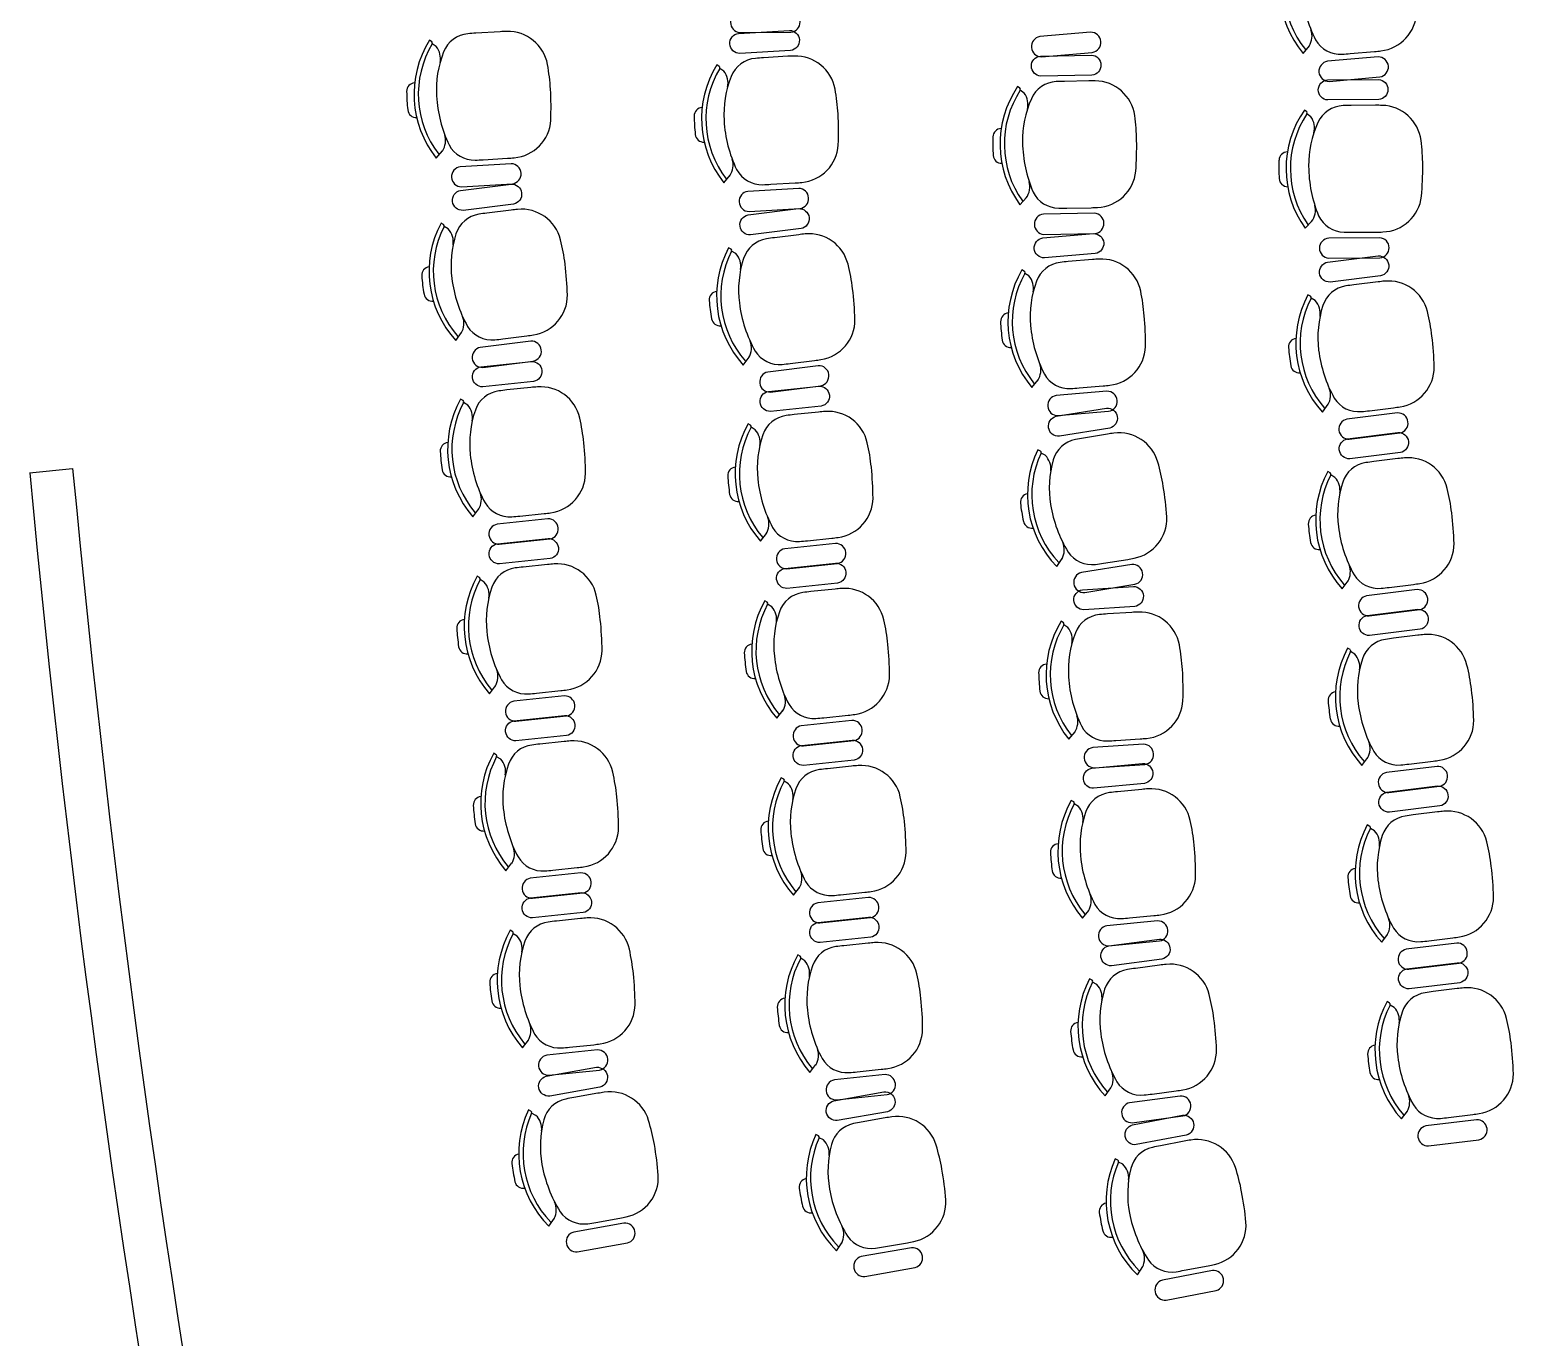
# Model space of a CAD drawing. Header units: inches. Extents: x -18604 to 2753, y -9056 to 3482.
# Drawn here: x -10175 to -9660, y -464 to -10 of the extents above; entities that cross this region are included whole.
import ezdxf

# ---------------------------------------------------------------- set-up
doc = ezdxf.new("R2010")
doc.units = ezdxf.units.IN
doc.layers.add('MOVEIS', color=2, linetype='Continuous')
doc.layers.add('Parede', color=6, linetype='Continuous')

msp = doc.modelspace()

# ---------------------------------------------------------------- linework, layer by layer
at = {"layer": 'MOVEIS'}
for p, q in [((-10035.44, -13.9, 63.44), (-10036.28, -13.35, 63.44)), ((-10033.9, -15.52, 63.44), (-10035.3, -14.6, 63.44)), ((-9732.68, -17.93, 63.44), (-9730.54, -15.27, 63.44)), ((-9935.54, -22.46, 63.44), (-9936.38, -21.9, 63.44)), ((-9934, -24.08, 63.44), (-9935.4, -23.15, 63.44)), ((-9831.08, -30.05, 63.44), (-9831.9, -29.46, 63.44)), ((-9829.61, -31.73, 63.44), (-9830.97, -30.75, 63.44)), ((-9731.47, -38.25, 63.44), (-9732.28, -37.65, 63.44)), ((-9730.01, -39.95, 63.44), (-9731.36, -38.95, 63.44)), ((-10033.87, -54.35, 63.44), (-10031.66, -51.75, 63.44)), ((-9933.97, -62.9, 63.44), (-9931.76, -60.3, 63.44)), ((-9831.13, -70.52, 63.44), (-9828.82, -68.02, 63.44)), ((-10031.36, -77.45, 63.44), (-10032.23, -76.95, 63.44)), ((-9731.99, -78.72, 63.44), (-9729.65, -76.24, 63.44)), ((-10029.72, -78.96, 63.44), (-10031.17, -78.13, 63.44)), ((-9931.46, -86, 63.44), (-9932.33, -85.5, 63.44)), ((-9929.82, -87.51, 63.44), (-9931.28, -86.68, 63.44)), ((-9829.54, -93.71, 63.44), (-9830.4, -93.17, 63.44)), ((-9827.96, -95.28, 63.44), (-9829.39, -94.39, 63.44)), ((-9730.15, -102.35, 63.44), (-9731.02, -101.85, 63.44)), ((-9728.51, -103.87, 63.44), (-9729.96, -103.03, 63.44)), ((-10027.12, -117.7, 63.44), (-10025.09, -114.96, 63.44)), ((-9927.22, -126.25, 63.44), (-9925.19, -123.52, 63.44)), ((-9826.91, -134.09, 63.44), (-9824.77, -131.44, 63.44)), ((-10024.56, -138.61, 63.44), (-10025.42, -138.1, 63.44)), ((-10022.95, -140.16, 63.44), (-10024.39, -139.3, 63.44)), ((-9726.01, -142.61, 63.44), (-9723.97, -139.88, 63.44)), ((-9924.66, -147.17, 63.44), (-9925.52, -146.65, 63.44)), ((-9923.05, -148.71, 63.44), (-9924.49, -147.85, 63.44)), ((-9823.98, -156.17, 63.44), (-9824.87, -155.7, 63.44)), ((-9822.29, -157.62, 63.44), (-9823.77, -156.84, 63.44)), ((-9723.28, -163.76, 63.44), (-9724.15, -163.26, 63.44)), ((-9721.64, -165.28, 63.44), (-9723.09, -164.44, 63.44)), ((-10021.16, -178.95, 63.44), (-10019.07, -176.25, 63.44)), ((-9921.27, -187.5, 63.44), (-9919.18, -184.8, 63.44)), ((-9818.32, -196.24, 63.44), (-9816.38, -193.44, 63.44)), ((-10018.82, -200.14, 63.44), (-10019.68, -199.63, 63.44)), ((-10017.21, -201.69, 63.44), (-10018.65, -200.83, 63.44)), ((-9719.14, -204.02, 63.44), (-9717.1, -201.29, 63.44)), ((-9918.92, -208.69, 63.44), (-9919.78, -208.18, 63.44)), ((-9917.31, -210.24, 63.44), (-9918.75, -209.38, 63.44)), ((-9815.96, -215.86, 63.44), (-9816.8, -215.31, 63.44)), ((-9814.41, -217.47, 63.44), (-9815.82, -216.55, 63.44)), ((-9716.41, -225.17, 63.44), (-9717.28, -224.67, 63.44)), ((-9714.77, -226.69, 63.44), (-9716.22, -225.86, 63.44)), ((-10015.42, -240.47, 63.44), (-10013.33, -237.78, 63.44)), ((-9915.52, -249.03, 63.44), (-9913.43, -246.33, 63.44)), ((-9814.14, -256.29, 63.44), (-9811.95, -253.68, 63.44)), ((-10013.08, -261.67, 63.44), (-10013.94, -261.15, 63.44)), ((-10011.46, -263.22, 63.44), (-10012.9, -262.36, 63.44)), ((-9712.27, -265.43, 63.44), (-9710.23, -262.7, 63.44)), ((-9913.18, -270.22, 63.44), (-9914.04, -269.71, 63.44)), ((-9911.56, -271.77, 63.44), (-9913, -270.91, 63.44)), ((-9812.4, -278.11, 63.44), (-9813.26, -277.59, 63.44)), ((-9810.8, -279.67, 63.44), (-9812.23, -278.8, 63.44)), ((-9709.54, -286.59, 63.44), (-9710.41, -286.09, 63.44)), ((-9707.9, -288.1, 63.44), (-9709.35, -287.27, 63.44)), ((-10009.68, -302, 63.44), (-10007.59, -299.31, 63.44)), ((-9909.78, -310.55, 63.44), (-9907.69, -307.86, 63.44)), ((-9809.32, -318.47, 63.44), (-9807.21, -315.79, 63.44)), ((-10007.33, -323.2, 63.44), (-10008.19, -322.68, 63.44)), ((-10005.72, -324.75, 63.44), (-10007.16, -323.88, 63.44)), ((-9705.4, -326.85, 63.44), (-9703.36, -324.12, 63.44)), ((-9907.43, -331.75, 63.44), (-9908.29, -331.24, 63.44)), ((-9905.82, -333.3, 63.44), (-9907.26, -332.44, 63.44)), ((-9806.03, -340.05, 63.44), (-9806.9, -339.55, 63.44)), ((-9804.37, -341.55, 63.44), (-9805.84, -340.73, 63.44)), ((-9702.67, -348, 63.44), (-9703.54, -347.5, 63.44)), ((-9701.03, -349.52, 63.44), (-9702.48, -348.68, 63.44)), ((-10003.94, -363.53, 63.44), (-10001.85, -360.84, 63.44)), ((-9904.04, -372.08, 63.44), (-9901.95, -369.39, 63.44)), ((-9801.5, -380.27, 63.44), (-9799.49, -377.51, 63.44)), ((-10000.97, -385.59, 63.44), (-10001.87, -385.13, 63.44)), ((-9999.26, -387.02, 63.44), (-10000.75, -386.26, 63.44)), ((-9698.53, -388.26, 63.44), (-9696.49, -385.53, 63.44)), ((-9901.07, -394.14, 63.44), (-9901.97, -393.69, 63.44)), ((-9899.36, -395.57, 63.44), (-9900.85, -394.81, 63.44)), ((-9797.12, -402.58, 63.44), (-9798.02, -402.14, 63.44)), ((-9795.38, -403.98, 63.44), (-9796.88, -403.25, 63.44)), ((-9994.72, -425.58, 63.44), (-9992.83, -422.74, 63.44)), ((-9894.82, -434.13, 63.44), (-9892.93, -431.29, 63.44)), ((-9790.27, -442.47, 63.44), (-9788.42, -439.61, 63.44))]:
    msp.add_line(p, q, dxfattribs=at)
at = {"layer": 'MOVEIS', "elevation": 63.44}
for points in [[(-9711.7, 26.62), (-9720.14, 25.89, 0.007386), (-9722.93, 25.6, 0.283766), (-9731.17, 19.09, 0.109248), (-9733.2, 3.68, 0.096656), (-9728.37, -13.22, 0.283766), (-9719.13, -18.22, 0.007386), (-9716.33, -18.02), (-9707.9, -17.29, 0.007546), (-9705.65, -17.06, 0.371031), (-9693.28, -3.61, 0.024121), (-9693.69, 7.1, 0.029876), (-9694.95, 15.66, 0.371031), (-9709.45, 26.78, 0.007546)], [(-9910.69, -10.53, 0.928571), (-9910.73, -3.53), (-9928.43, -3.64, 0.928571), (-9928.39, -10.64)], [(-10011.66, -10.4), (-10020.11, -10.9, 0.007386), (-10022.91, -11.1, 0.283766), (-10031.33, -17.39, 0.109248), (-10033.79, -32.74, 0.096656), (-10029.43, -49.76, 0.283766), (-10020.33, -55.01, 0.007386), (-10017.53, -54.89), (-10009.08, -54.39, 0.007546), (-10006.82, -54.23, 0.371031), (-9994.09, -41.13, 0.024121), (-9994.2, -30.41, 0.029876), (-9995.22, -21.82, 0.371031), (-10009.4, -10.3, 0.007546)], [(-9911.18, -9.94, -0.928571), (-9910.77, -16.93), (-9928.44, -17.96, -0.928571), (-9928.85, -10.98)], [(-9805.95, -17.57, 0.928571), (-9806.55, -10.59), (-9824.18, -12.12, 0.928571), (-9823.58, -19.1)], [(-9911.76, -18.95), (-9920.21, -19.45, 0.007386), (-9923.01, -19.66, 0.283766), (-9931.43, -25.94, 0.109248), (-9933.89, -41.29, 0.096656), (-9929.53, -58.31, 0.283766), (-9920.43, -63.57, 0.007386), (-9917.63, -63.44), (-9909.18, -62.95, 0.007546), (-9906.92, -62.78, 0.371031), (-9894.19, -49.69, 0.024121), (-9894.3, -38.96, 0.029876), (-9895.33, -30.37, 0.371031), (-9909.5, -18.86, 0.007546)], [(-9806.25, -18.51, -0.928571), (-9806.12, -25.51), (-9823.82, -25.84, -0.928571), (-9823.95, -18.85)], [(-9706.02, -26.12, 0.928571), (-9706.63, -19.15), (-9724.26, -20.68, 0.928571), (-9723.66, -27.65)], [(-9807.19, -27.5), (-9815.65, -27.66, 0.007386), (-9818.46, -27.75, 0.283766), (-9827.12, -33.69, 0.109248), (-9830.19, -48.93, 0.096656), (-9826.51, -66.12, 0.283766), (-9817.63, -71.73, 0.007386), (-9814.82, -71.72), (-9806.36, -71.56, 0.007546), (-9804.1, -71.48, 0.371031), (-9790.86, -58.91, 0.024121), (-9790.54, -48.19, 0.029876), (-9791.22, -39.56, 0.371031), (-9804.93, -27.49, 0.007546)], [(-9706.5, -27, -0.928571), (-9706.45, -34), (-9724.15, -34.13, -0.928571), (-9724.2, -27.13)], [(-9707.55, -35.98), (-9716.01, -36.04, 0.007386), (-9718.81, -36.1, 0.283766), (-9727.55, -41.94, 0.109248), (-9730.79, -57.14, 0.096656), (-9727.32, -74.37, 0.283766), (-9718.5, -80.08, 0.007386), (-9715.7, -80.1), (-9707.23, -80.05, 0.007546), (-9704.97, -80, 0.371031), (-9691.58, -67.58, 0.024121), (-9691.14, -56.86, 0.029876), (-9691.72, -48.23, 0.371031), (-9705.28, -36, 0.007546)], [(-10007.45, -63.28, 0.928571), (-10007.86, -56.29), (-10025.53, -57.33, 0.928571), (-10025.12, -64.32)], [(-10007.89, -63.35, -0.928571), (-10007.02, -70.29), (-10024.58, -72.5, -0.928571), (-10025.45, -65.55)], [(-9907.55, -71.83, 0.928571), (-9907.96, -64.84), (-9925.63, -65.88, 0.928571), (-9925.22, -72.87)], [(-10007.87, -72.38), (-10016.27, -73.44, 0.007386), (-10019.05, -73.83, 0.283766), (-10027.03, -80.65, 0.109248), (-10028.47, -96.13, 0.096656), (-10023, -112.83, 0.283766), (-10013.57, -117.47, 0.007386), (-10010.78, -117.16), (-10002.39, -116.11, 0.007546), (-10000.14, -115.79, 0.371031), (-9988.31, -101.89, 0.024121), (-9989.12, -91.2, 0.029876), (-9990.71, -82.69, 0.371031), (-10005.62, -72.14, 0.007546)], [(-9907.99, -71.9, -0.928571), (-9907.12, -78.85), (-9924.68, -81.05, -0.928571), (-9925.55, -74.1)], [(-9805.09, -80.5, 0.928571), (-9805.22, -73.5), (-9822.91, -73.84, 0.928571), (-9822.78, -80.83)], [(-9907.97, -80.94), (-9916.37, -81.99, 0.007386), (-9919.15, -82.38, 0.283766), (-9927.13, -89.2, 0.109248), (-9928.57, -104.68, 0.096656), (-9923.1, -121.38, 0.283766), (-9913.67, -126.02, 0.007386), (-9910.88, -125.71), (-9902.49, -124.66, 0.007546), (-9900.24, -124.35, 0.371031), (-9888.41, -110.44, 0.024121), (-9889.23, -99.75, 0.029876), (-9890.81, -91.24, 0.371031), (-9905.72, -80.69, 0.007546)], [(-9805.53, -80.55, -0.928571), (-9804.93, -87.53), (-9822.57, -89.03, -0.928571), (-9823.16, -82.05)], [(-9706.06, -89, 0.928571), (-9706.11, -82), (-9723.81, -82.13, 0.928571), (-9723.76, -89.13)], [(-9805.87, -89.58), (-9814.3, -90.3, 0.007386), (-9817.1, -90.58, 0.283766), (-9825.35, -97.08, 0.109248), (-9827.4, -112.49, 0.096656), (-9822.6, -129.39, 0.283766), (-9813.37, -134.41, 0.007386), (-9810.57, -134.21), (-9802.13, -133.49, 0.007546), (-9799.88, -133.27, 0.371031), (-9787.5, -119.84, 0.024121), (-9787.89, -109.13, 0.029876), (-9789.14, -100.56, 0.371031), (-9803.61, -89.42, 0.007546)], [(-9706.64, -88.31, -0.928571), (-9705.78, -95.26), (-9723.35, -97.41, -0.928571), (-9724.21, -90.47)], [(-9706.64, -97.34), (-9715.04, -98.37, 0.007386), (-9717.82, -98.76, 0.283766), (-9725.83, -105.56, 0.109248), (-9727.31, -121.04, 0.096656), (-9721.87, -137.75, 0.283766), (-9712.46, -142.41, 0.007386), (-9709.67, -142.11), (-9701.27, -141.08, 0.007546), (-9699.03, -140.77, 0.371031), (-9687.15, -126.9, 0.024121), (-9687.95, -116.2, 0.029876), (-9689.51, -107.69, 0.371031), (-9704.39, -97.1, 0.007546)], [(-10000.17, -124.87, 0.928571), (-10001.04, -117.92), (-10018.6, -120.12, 0.928571), (-10017.73, -127.07)], [(-10000.8, -125.01, -0.928571), (-10000.07, -131.97), (-10017.68, -133.81, -0.928571), (-10018.4, -126.84)], [(-9900.27, -133.42, 0.928571), (-9901.14, -126.47), (-9918.7, -128.68, 0.928571), (-9917.83, -135.62)], [(-10000.97, -134.04), (-10009.39, -134.92, 0.007386), (-10012.17, -135.25, 0.283766), (-10020.3, -141.91, 0.109248), (-10022.06, -157.35, 0.096656), (-10016.94, -174.16, 0.283766), (-10007.61, -179, 0.007386), (-10004.82, -178.75), (-9996.4, -177.87, 0.007546), (-9994.15, -177.6, 0.371031), (-9982.03, -163.95, 0.024121), (-9982.62, -153.24, 0.029876), (-9984.03, -144.7, 0.371031), (-9998.72, -133.84, 0.007546)], [(-9900.9, -133.56, -0.928571), (-9900.17, -140.52), (-9917.78, -142.36, -0.928571), (-9918.5, -135.4)], [(-9800.27, -142.33, 0.928571), (-9800.86, -135.36), (-9818.5, -136.86, 0.928571), (-9817.91, -143.83)], [(-9901.07, -142.59), (-9909.49, -143.47, 0.007386), (-9912.28, -143.8, 0.283766), (-9920.4, -150.46, 0.109248), (-9922.17, -165.91, 0.096656), (-9917.04, -182.71, 0.283766), (-9907.71, -187.55, 0.007386), (-9904.92, -187.3), (-9896.5, -186.42, 0.007546), (-9894.25, -186.16, 0.371031), (-9882.13, -172.5, 0.024121), (-9882.72, -161.79, 0.029876), (-9884.13, -153.25, 0.371031), (-9898.82, -142.39, 0.007546)], [(-9801.03, -141.24, -0.928571), (-9799.91, -148.15), (-9817.38, -150.98, -0.928571), (-9818.5, -144.07)], [(-9699.08, -149.85, 0.928571), (-9699.93, -142.9), (-9717.5, -145.06, 0.928571), (-9716.65, -152)], [(-9800.69, -150.27), (-9809.04, -151.62, 0.007386), (-9811.81, -152.11, 0.283766), (-9819.54, -159.22, 0.109248), (-9820.43, -174.74, 0.096656), (-9814.37, -191.23, 0.283766), (-9804.79, -195.53, 0.007386), (-9802.01, -195.13), (-9793.65, -193.78, 0.007546), (-9791.43, -193.38, 0.371031), (-9780.09, -179.06, 0.024121), (-9781.29, -168.41, 0.029876), (-9783.18, -159.96, 0.371031), (-9798.45, -149.94, 0.007546)], [(-9699.77, -149.72, -0.928571), (-9698.91, -156.67), (-9716.48, -158.83, -0.928571), (-9717.33, -151.88)], [(-9699.77, -158.75), (-9708.17, -159.79, 0.007386), (-9710.95, -160.17, 0.283766), (-9718.96, -166.98, 0.109248), (-9720.44, -182.45, 0.096656), (-9715, -199.16, 0.283766), (-9705.59, -203.83, 0.007386), (-9702.8, -203.53), (-9694.4, -202.49, 0.007546), (-9692.16, -202.18, 0.371031), (-9680.28, -188.31, 0.024121), (-9681.08, -177.62, 0.029876), (-9682.64, -169.1, 0.371031), (-9697.52, -158.51, 0.007546)], [(-9994.37, -186.67, 0.928571), (-9995.09, -179.71), (-10012.7, -181.55, 0.928571), (-10011.97, -188.51)], [(-9995.05, -186.54, -0.928571), (-9994.33, -193.5), (-10011.93, -195.33, -0.928571), (-10012.66, -188.37)], [(-9894.47, -195.23, 0.928571), (-9895.2, -188.26), (-9912.8, -190.1, 0.928571), (-9912.07, -197.06)], [(-9995.23, -195.57), (-10003.64, -196.45, 0.007386), (-10006.43, -196.78, 0.283766), (-10014.56, -203.44, 0.109248), (-10016.32, -218.88, 0.096656), (-10011.19, -235.69, 0.283766), (-10001.87, -240.53, 0.007386), (-9999.08, -240.28), (-9990.66, -239.4, 0.007546), (-9988.41, -239.13, 0.371031), (-9976.28, -225.47, 0.024121), (-9976.88, -214.77, 0.029876), (-9978.29, -206.23, 0.371031), (-9992.97, -195.37, 0.007546)], [(-9895.16, -195.09, -0.928571), (-9894.43, -202.05), (-9912.03, -203.89, -0.928571), (-9912.76, -196.92)], [(-9791.13, -202.45, 0.928571), (-9792.25, -195.54), (-9809.72, -198.36, 0.928571), (-9808.6, -205.27)], [(-9895.33, -204.12), (-9903.75, -205, 0.007386), (-9906.53, -205.33, 0.283766), (-9914.66, -211.99, 0.109248), (-9916.42, -227.43, 0.096656), (-9911.3, -244.24, 0.283766), (-9901.97, -249.08, 0.007386), (-9899.18, -248.83), (-9890.76, -247.95, 0.007546), (-9888.51, -247.68, 0.371031), (-9876.38, -234.03, 0.024121), (-9876.98, -223.32, 0.029876), (-9878.39, -214.78, 0.371031), (-9893.07, -203.92, 0.007546)], [(-9791.69, -203.19, -0.928571), (-9791.23, -210.17), (-9808.9, -211.32, -0.928571), (-9809.35, -204.34)], [(-9692.21, -211.26, 0.928571), (-9693.06, -204.31), (-9710.63, -206.47, 0.928571), (-9709.78, -213.42)], [(-9692.9, -211.13, -0.928571), (-9692.04, -218.08), (-9709.61, -220.24, -0.928571), (-9710.46, -213.29)], [(-9792.21, -212.21), (-9800.66, -212.76, 0.007386), (-9803.45, -212.98, 0.283766), (-9811.83, -219.32, 0.109248), (-9814.2, -234.68, 0.096656), (-9809.73, -251.68, 0.283766), (-9800.6, -256.87, 0.007386), (-9797.8, -256.73), (-9789.35, -256.18, 0.007546), (-9787.1, -256, 0.371031), (-9774.45, -242.83, 0.024121), (-9774.63, -232.11, 0.029876), (-9775.7, -223.52, 0.371031), (-9789.95, -212.1, 0.007546)], [(-9692.9, -220.17), (-9701.3, -221.2, 0.007386), (-9704.08, -221.58, 0.283766), (-9712.09, -228.39, 0.109248), (-9713.57, -243.86, 0.096656), (-9708.13, -260.57, 0.283766), (-9698.72, -265.24, 0.007386), (-9695.93, -264.94), (-9687.53, -263.91, 0.007546), (-9685.29, -263.6, 0.371031), (-9673.41, -249.72, 0.024121), (-9674.21, -239.03, 0.029876), (-9675.77, -230.52, 0.371031), (-9690.65, -219.93, 0.007546)], [(-9988.63, -248.2, 0.928571), (-9989.35, -241.24), (-10006.96, -243.08, 0.928571), (-10006.23, -250.04)], [(-9989.31, -248.06, -0.928571), (-9988.59, -255.03), (-10006.19, -256.86, -0.928571), (-10006.92, -249.9)], [(-9888.73, -256.75, 0.928571), (-9889.45, -249.79), (-9907.06, -251.63, 0.928571), (-9906.33, -258.59)], [(-9989.48, -257.1), (-9997.9, -257.97, 0.007386), (-10000.69, -258.31, 0.283766), (-10008.81, -264.96, 0.109248), (-10010.58, -280.41, 0.096656), (-10005.45, -297.22, 0.283766), (-9996.13, -302.06, 0.007386), (-9993.33, -301.81), (-9984.91, -300.93, 0.007546), (-9982.67, -300.66, 0.371031), (-9970.54, -287, 0.024121), (-9971.14, -276.3, 0.029876), (-9972.55, -267.76, 0.371031), (-9987.23, -256.9, 0.007546)], [(-9889.41, -256.62, -0.928571), (-9888.69, -263.58), (-9906.29, -265.41, -0.928571), (-9907.02, -258.45)], [(-9787.66, -265.06, 0.928571), (-9788.12, -258.07), (-9805.78, -259.22, 0.928571), (-9805.33, -266.21)], [(-9889.58, -265.65), (-9898, -266.53, 0.007386), (-9900.79, -266.86, 0.283766), (-9908.91, -273.52, 0.109248), (-9910.68, -288.96, 0.096656), (-9905.55, -305.77, 0.283766), (-9896.23, -310.61, 0.007386), (-9893.43, -310.36), (-9885.01, -309.48, 0.007546), (-9882.77, -309.21, 0.371031), (-9870.64, -295.56, 0.024121), (-9871.24, -284.85, 0.029876), (-9872.65, -276.31, 0.371031), (-9887.33, -265.45, 0.007546)], [(-9788.53, -264.69, -0.928571), (-9787.86, -271.66), (-9805.48, -273.36, -0.928571), (-9806.15, -266.39)], [(-9685.34, -272.67, 0.928571), (-9686.19, -265.72), (-9703.76, -267.88, 0.928571), (-9702.91, -274.83)], [(-9686.03, -272.55, -0.928571), (-9685.17, -279.49), (-9702.74, -281.65, -0.928571), (-9703.59, -274.7)], [(-9788.77, -273.72), (-9797.2, -274.53, 0.007386), (-9799.99, -274.85, 0.283766), (-9808.17, -281.44, 0.109248), (-9810.05, -296.87, 0.096656), (-9805.06, -313.72, 0.283766), (-9795.77, -318.63, 0.007386), (-9792.97, -318.4), (-9784.55, -317.59, 0.007546), (-9782.3, -317.34, 0.371031), (-9770.06, -303.78, 0.024121), (-9770.58, -293.07, 0.029876), (-9771.92, -284.52, 0.371031), (-9786.52, -273.54, 0.007546)], [(-9686.03, -281.58), (-9694.43, -282.61, 0.007386), (-9697.21, -283, 0.283766), (-9705.21, -289.8, 0.109248), (-9706.7, -305.28, 0.096656), (-9701.26, -321.99, 0.283766), (-9691.85, -326.65, 0.007386), (-9689.06, -326.35), (-9680.66, -325.32, 0.007546), (-9678.42, -325.01, 0.371031), (-9666.54, -311.13, 0.024121), (-9667.34, -300.44, 0.029876), (-9668.9, -291.93, 0.371031), (-9683.78, -281.34, 0.007546)], [(-9982.88, -309.73, 0.928571), (-9983.61, -302.77), (-10001.21, -304.6, 0.928571), (-10000.49, -311.57)], [(-9983.57, -309.59, -0.928571), (-9982.84, -316.56), (-10000.45, -318.39, -0.928571), (-10001.17, -311.43)], [(-9882.98, -318.28, 0.928571), (-9883.71, -311.32), (-9901.31, -313.16, 0.928571), (-9900.59, -320.12)], [(-9983.74, -318.63), (-9992.16, -319.5, 0.007386), (-9994.95, -319.84, 0.283766), (-10003.07, -326.49, 0.109248), (-10004.84, -341.94, 0.096656), (-9999.71, -358.75, 0.283766), (-9990.38, -363.58, 0.007386), (-9987.59, -363.33), (-9979.17, -362.46, 0.007546), (-9976.92, -362.19, 0.371031), (-9964.8, -348.53, 0.024121), (-9965.39, -337.83, 0.029876), (-9966.8, -329.29, 0.371031), (-9981.49, -318.42, 0.007546)], [(-9883.67, -318.15, -0.928571), (-9882.94, -325.11), (-9900.55, -326.94, -0.928571), (-9901.27, -319.98)], [(-9782.59, -326.41, 0.928571), (-9783.26, -319.44), (-9800.88, -321.14, 0.928571), (-9800.2, -328.1)], [(-9883.84, -327.18), (-9892.26, -328.06, 0.007386), (-9895.05, -328.39, 0.283766), (-9903.17, -335.05, 0.109248), (-9904.94, -350.49, 0.096656), (-9899.81, -367.3, 0.283766), (-9890.48, -372.14, 0.007386), (-9887.69, -371.89), (-9879.27, -371.01, 0.007546), (-9877.02, -370.74, 0.371031), (-9864.9, -357.08, 0.024121), (-9865.49, -346.38, 0.029876), (-9866.9, -337.84, 0.371031), (-9881.59, -326.98, 0.007546)], [(-9782.66, -325.78, -0.928571), (-9781.74, -332.72), (-9799.28, -335.05, -0.928571), (-9800.2, -328.11)], [(-9678.47, -334.08, 0.928571), (-9679.32, -327.14), (-9696.89, -329.29, 0.928571), (-9696.03, -336.24)], [(-9782.57, -334.81), (-9790.96, -335.93, 0.007386), (-9793.74, -336.34, 0.283766), (-9801.68, -343.22, 0.109248), (-9803.01, -358.71, 0.096656), (-9797.41, -375.36, 0.283766), (-9787.95, -379.94, 0.007386), (-9785.17, -379.61), (-9776.78, -378.5, 0.007546), (-9774.54, -378.17, 0.371031), (-9762.8, -364.17, 0.024121), (-9763.7, -353.49, 0.029876), (-9765.34, -344.99, 0.371031), (-9780.33, -334.55, 0.007546)], [(-9679.16, -333.96, -0.928571), (-9678.3, -340.91), (-9695.87, -343.06, -0.928571), (-9696.72, -336.12)], [(-9679.16, -342.99), (-9687.56, -344.02, 0.007386), (-9690.34, -344.41, 0.283766), (-9698.34, -351.21, 0.109248), (-9699.83, -366.69, 0.096656), (-9694.39, -383.4, 0.283766), (-9684.98, -388.06, 0.007386), (-9682.19, -387.76), (-9673.79, -386.73, 0.007546), (-9671.55, -386.42, 0.371031), (-9659.67, -372.55, 0.024121), (-9660.47, -361.85, 0.029876), (-9662.03, -353.34, 0.371031), (-9676.91, -342.75, 0.007546)], [(-9977.14, -371.26, 0.928571), (-9977.87, -364.3), (-9995.47, -366.13, 0.928571), (-9994.74, -373.09)], [(-9978.23, -370.33, -0.928571), (-9977.02, -377.22), (-9994.45, -380.3, -0.928571), (-9995.66, -373.41)], [(-9877.24, -379.81, 0.928571), (-9877.97, -372.85), (-9895.57, -374.68, 0.928571), (-9894.84, -381.65)], [(-9977.76, -379.35), (-9986.1, -380.82, 0.007386), (-9988.86, -381.35, 0.283766), (-9996.49, -388.57, 0.109248), (-9997.15, -404.1, 0.096656), (-9990.85, -420.5, 0.283766), (-9981.2, -424.67, 0.007386), (-9978.43, -424.22), (-9970.1, -422.75, 0.007546), (-9967.87, -422.32, 0.371031), (-9956.75, -407.84, 0.024121), (-9958.1, -397.2, 0.029876), (-9960.11, -388.78, 0.371031), (-9975.53, -378.99, 0.007546)], [(-9878.33, -378.88, -0.928571), (-9877.12, -385.78), (-9894.55, -388.86, -0.928571), (-9895.76, -381.96)], [(-9774.5, -387.24, 0.928571), (-9775.42, -380.3), (-9792.97, -382.63, 0.928571), (-9792.05, -389.57)], [(-9877.87, -387.9), (-9886.2, -389.38, 0.007386), (-9888.96, -389.91, 0.283766), (-9896.59, -397.12, 0.109248), (-9897.25, -412.65, 0.096656), (-9890.95, -429.06, 0.283766), (-9881.3, -433.22, 0.007386), (-9878.53, -432.77), (-9870.2, -431.3, 0.007546), (-9867.98, -430.87, 0.371031), (-9856.85, -416.39, 0.024121), (-9858.2, -405.76, 0.029876), (-9860.21, -397.34, 0.371031), (-9875.63, -387.54, 0.007546)], [(-9774.61, -386.99, -0.928571), (-9773.29, -393.86), (-9790.67, -397.2, -0.928571), (-9791.99, -390.33)], [(-9671.6, -395.5, 0.928571), (-9672.45, -388.55), (-9690.02, -390.71, 0.928571), (-9689.16, -397.65)], [(-9774, -396), (-9782.31, -397.6, 0.007386), (-9785.06, -398.17, 0.283766), (-9792.59, -405.5, 0.109248), (-9793.02, -421.04, 0.096656), (-9786.47, -437.34, 0.283766), (-9776.76, -441.36, 0.007386), (-9774, -440.87), (-9765.69, -439.28, 0.007546), (-9763.47, -438.82, 0.371031), (-9752.56, -424.17, 0.024121), (-9754.08, -413.56, 0.029876), (-9756.21, -405.17, 0.371031), (-9771.77, -395.61, 0.007546)], [(-9967.45, -431.38, 0.928571), (-9968.66, -424.49), (-9986.09, -427.57, 0.928571), (-9984.88, -434.46)], [(-9867.55, -439.94, 0.928571), (-9868.77, -433.04), (-9886.2, -436.12, 0.928571), (-9884.98, -443.02)], [(-9762.91, -447.87, 0.928571), (-9764.23, -441), (-9781.61, -444.34, 0.928571), (-9780.29, -451.21)]]:
    msp.add_lwpolyline(points, format="xyb", close=True, dxfattribs=at)
at = {"layer": 'MOVEIS'}
for centre, radius, start, end in [((-9705.38, 5.05, 63.44), 35.68, 149.8229, 220.0828), ((-9705.28, 5.06, 63.44), 34.28, 150.8103, 219.0955), ((-9736.31, -11.87, 63.44), 6.69, 327.8728, 19.0181), ((-10005.94, -32.14, 63.44), 35.68, 148.2323, 218.4921), ((-10005.84, -32.13, 63.44), 34.28, 149.2196, 217.5048), ((-10035.71, -14.32, 63.44), 0.5, 327.4018, 56.4923), ((-10039.05, -19.7, 63.44), 6.63, 347.6226, 39.0217), ((-9906.04, -40.69, 63.44), 35.68, 148.2323, 218.4921), ((-9905.94, -40.68, 63.44), 34.28, 149.2196, 217.5048), ((-9935.81, -22.87, 63.44), 0.5, 327.4018, 56.4923), ((-9939.15, -28.25, 63.44), 6.63, 347.6226, 39.0217), ((-10041.18, -31.17, 63.44), 3, 94.2933, 179.7789), ((-9802.33, -49.44, 63.44), 35.68, 145.9467, 216.2065), ((-9802.24, -49.44, 63.44), 34.28, 146.934, 215.2192), ((-9831.38, -30.46, 63.44), 0.5, 325.1162, 54.2067), ((-9968.31, -29.93, 63.44), 75.88, 180.9287, 185.7957), ((-9834.92, -35.69, 63.44), 6.63, 345.337, 36.7361), ((-10040.82, -37.23, 63.44), 3, 186.9455, 272.4311), ((-9941.28, -39.72, 63.44), 3, 94.2933, 179.7789), ((-9868.41, -38.48, 63.44), 75.88, 180.9287, 185.7957), ((-9702.95, -57.98, 63.44), 35.68, 145.2746, 215.5345), ((-9702.86, -57.98, 63.44), 34.28, 146.2619, 214.5471), ((-9731.77, -38.65, 63.44), 0.5, 324.4441, 53.5346), ((-9735.37, -43.85, 63.44), 6.63, 344.6649, 36.064), ((-10037.33, -48.2, 63.44), 6.69, 326.2822, 17.4274), ((-9940.92, -45.78, 63.44), 3, 186.9455, 272.4311), ((-9837.51, -47.07, 63.44), 3, 92.0077, 177.4933), ((-9764.65, -48.74, 63.44), 75.88, 178.6431, 183.5101), ((-9937.43, -56.75, 63.44), 6.69, 326.2822, 17.4274), ((-9837.39, -53.14, 63.44), 3, 184.6599, 270.1455), ((-9665.26, -57.71, 63.44), 75.88, 177.971, 182.838), ((-9738.09, -55.19, 63.44), 3, 91.3357, 176.8212), ((-9738.05, -61.26, 63.44), 3, 183.9879, 269.4734), ((-9834.34, -64.24, 63.44), 6.69, 323.9965, 15.1418), ((-9735.12, -72.4, 63.44), 6.69, 323.3245, 14.4698), ((-10000.72, -93.69, 63.44), 35.68, 152.0186, 222.2784), ((-10000.63, -93.68, 63.44), 34.28, 153.0059, 221.2911), ((-10031.61, -77.88, 63.44), 0.5, 331.1881, 60.2786), ((-10034.58, -83.47, 63.44), 6.63, 351.4089, 42.808), ((-9900.82, -102.25, 63.44), 35.68, 152.0186, 222.2784), ((-9900.73, -102.23, 63.44), 34.28, 153.0059, 221.2911), ((-9931.71, -86.43, 63.44), 0.5, 331.1881, 60.2786), ((-9934.68, -92.02, 63.44), 6.63, 351.4089, 42.808), ((-10035.95, -95.05, 63.44), 3, 98.0796, 183.5652), ((-9963.32, -89, 63.44), 75.88, 184.715, 189.582), ((-9799.58, -111.16, 63.44), 35.68, 149.733, 219.9928), ((-9799.48, -111.15, 63.44), 34.28, 150.7203, 219.0055), ((-9829.81, -94.13, 63.44), 0.5, 328.9025, 57.993), ((-9833, -99.59, 63.44), 6.63, 349.1233, 40.5224), ((-10035.19, -101.07, 63.44), 3, 190.7318, 276.2174), ((-9936.05, -103.61, 63.44), 3, 98.0796, 183.5652), ((-9699.55, -118.67, 63.44), 35.68, 151.8729, 222.1327), ((-9699.46, -118.66, 63.44), 34.28, 152.8602, 221.1454), ((-9730.4, -102.78, 63.44), 0.5, 331.0424, 60.1329), ((-9863.42, -97.55, 63.44), 75.88, 184.715, 189.582), ((-9834.83, -111.11, 63.44), 3, 95.794, 181.2796), ((-9733.38, -108.36, 63.44), 6.63, 351.2632, 42.6623), ((-10030.98, -111.79, 63.44), 6.69, 330.0684, 21.2137), ((-9935.29, -109.63, 63.44), 3, 190.7318, 276.2174), ((-9762.02, -107.96, 63.44), 75.88, 182.4294, 187.2964), ((-9931.08, -120.34, 63.44), 6.69, 330.0684, 21.2137), ((-9834.31, -117.16, 63.44), 3, 188.4462, 273.9318), ((-9734.78, -119.94, 63.44), 3, 97.9339, 183.4195), ((-9662.14, -114.08, 63.44), 75.88, 184.5693, 189.4363), ((-9830.53, -128.03, 63.44), 6.69, 327.7828, 18.9281), ((-9734.04, -125.96, 63.44), 3, 190.5861, 276.0717), ((-9994.27, -155.5, 63.44), 35.68, 150.8222, 221.082), ((-10024.82, -139.04, 63.44), 0.5, 329.9917, 59.0822), ((-9729.86, -136.69, 63.44), 6.69, 329.9228, 21.068), ((-9994.17, -155.49, 63.44), 34.28, 151.8095, 220.0947), ((-10027.91, -144.56, 63.44), 6.63, 350.2125, 41.6116), ((-9894.37, -164.05, 63.44), 35.68, 150.8222, 221.082), ((-9894.28, -164.04, 63.44), 34.28, 151.8095, 220.0947), ((-9924.92, -147.6, 63.44), 0.5, 329.9917, 59.0822), ((-9928.01, -153.12, 63.44), 6.63, 350.2125, 41.6116), ((-10029.51, -156.12, 63.44), 3, 96.8833, 182.3688), ((-9956.78, -151.59, 63.44), 75.88, 183.5186, 188.3856), ((-9792.79, -171.31, 63.44), 35.68, 154.0546, 224.3144), ((-9792.69, -171.3, 63.44), 34.28, 155.0419, 223.3271), ((-9824.22, -156.61, 63.44), 0.5, 333.2241, 62.3146), ((-9826.99, -162.3, 63.44), 6.63, 353.4449, 44.844), ((-10028.88, -162.16, 63.44), 3, 189.5354, 275.021), ((-9929.61, -164.67, 63.44), 3, 96.8833, 182.3688), ((-9856.88, -160.14, 63.44), 75.88, 183.5186, 188.3856), ((-9692.68, -180.08, 63.44), 35.68, 151.8729, 222.1327), ((-9692.59, -180.07, 63.44), 34.28, 152.8602, 221.1454), ((-9723.53, -164.19, 63.44), 0.5, 331.0424, 60.1329), ((-9726.51, -169.77, 63.44), 6.63, 351.2632, 42.6623), ((-10024.9, -172.96, 63.44), 6.69, 328.8721, 20.0173), ((-9928.99, -170.71, 63.44), 3, 189.5354, 275.021), ((-9827.94, -173.93, 63.44), 3, 100.1156, 185.6012), ((-9755.58, -165.3, 63.44), 75.88, 186.751, 191.618), ((-9925, -181.51, 63.44), 6.69, 328.8721, 20.0173), ((-9727.91, -181.35, 63.44), 3, 97.9339, 183.4195), ((-9826.97, -179.92, 63.44), 3, 192.7678, 278.2533), ((-9655.27, -175.49, 63.44), 75.88, 184.5693, 189.4363), ((-9822.38, -190.47, 63.44), 6.69, 332.1044, 23.2497), ((-9727.17, -187.38, 63.44), 3, 190.5861, 276.0717), ((-9722.98, -198.1, 63.44), 6.69, 329.9228, 21.068), ((-9988.52, -217.02, 63.44), 35.68, 150.8222, 221.082), ((-9988.43, -217.01, 63.44), 34.28, 151.8095, 220.0947), ((-10019.08, -200.57, 63.44), 0.5, 329.9917, 59.0822), ((-10022.16, -206.09, 63.44), 6.63, 350.2125, 41.6116), ((-9888.62, -225.58, 63.44), 35.68, 150.8222, 221.082), ((-9888.53, -225.57, 63.44), 34.28, 151.8095, 220.0947), ((-9919.18, -209.12, 63.44), 0.5, 329.9917, 59.0822), ((-9922.26, -214.64, 63.44), 6.63, 350.2125, 41.6116), ((-10023.77, -217.65, 63.44), 3, 96.8833, 182.3688), ((-9786.35, -233.91, 63.44), 35.68, 148.5906, 218.8504), ((-9816.24, -216.28, 63.44), 0.5, 327.7601, 56.8506), ((-9951.04, -213.12, 63.44), 75.88, 183.5186, 188.3856), ((-9786.26, -233.9, 63.44), 34.28, 149.5779, 217.8631), ((-9819.54, -221.67, 63.44), 6.63, 347.9809, 39.38), ((-10023.14, -223.68, 63.44), 3, 189.5354, 275.021), ((-9923.87, -226.2, 63.44), 3, 96.8833, 182.3688), ((-9851.14, -221.67, 63.44), 75.88, 183.5186, 188.3856), ((-9685.81, -241.5, 63.44), 35.68, 151.8729, 222.1327), ((-9685.72, -241.48, 63.44), 34.28, 152.8602, 221.1454), ((-9716.66, -225.61, 63.44), 0.5, 331.0424, 60.1329), ((-9719.64, -231.18, 63.44), 6.63, 351.2632, 42.6623), ((-9821.59, -233.16, 63.44), 3, 94.6517, 180.1372), ((-10019.16, -234.48, 63.44), 6.69, 328.8721, 20.0173), ((-9923.24, -232.24, 63.44), 3, 189.5354, 275.021), ((-9748.74, -231.46, 63.44), 75.88, 181.287, 186.154), ((-9919.26, -243.04, 63.44), 6.69, 328.8721, 20.0173), ((-9821.2, -239.21, 63.44), 3, 187.3038, 272.7894), ((-9721.04, -242.77, 63.44), 3, 97.9339, 183.4195), ((-9648.4, -236.9, 63.44), 75.88, 184.5693, 189.4363), ((-9817.64, -250.16, 63.44), 6.69, 326.6405, 17.7857), ((-9720.3, -248.79, 63.44), 3, 190.5861, 276.0717), ((-9716.11, -259.51, 63.44), 6.69, 329.9228, 21.068), ((-9982.78, -278.55, 63.44), 35.68, 150.8222, 221.082), ((-9982.69, -278.54, 63.44), 34.28, 151.8095, 220.0947), ((-10013.33, -262.1, 63.44), 0.5, 329.9917, 59.0822), ((-10016.42, -267.62, 63.44), 6.63, 350.2125, 41.6116), ((-9882.88, -287.1, 63.44), 35.68, 150.8222, 221.082), ((-9882.79, -287.09, 63.44), 34.28, 151.8095, 220.0947), ((-9913.43, -270.65, 63.44), 0.5, 329.9917, 59.0822), ((-9916.52, -276.17, 63.44), 6.63, 350.2125, 41.6116), ((-10018.03, -279.18, 63.44), 3, 96.8833, 182.3688), ((-9782.24, -295.23, 63.44), 35.68, 150.3723, 220.6321), ((-9812.66, -278.54, 63.44), 0.5, 329.5418, 58.6323), ((-9945.29, -274.64, 63.44), 75.88, 183.5186, 188.3856), ((-9782.15, -295.22, 63.44), 34.28, 151.3596, 219.6448), ((-9815.79, -284.03, 63.44), 6.63, 349.7626, 41.1617), ((-10017.4, -285.21, 63.44), 3, 189.5354, 275.021), ((-9918.13, -287.73, 63.44), 3, 96.8833, 182.3688), ((-9845.39, -283.2, 63.44), 75.88, 183.5186, 188.3856), ((-9678.94, -302.91, 63.44), 35.68, 151.8729, 222.1327), ((-9678.84, -302.9, 63.44), 34.28, 152.8602, 221.1454), ((-9709.79, -287.02, 63.44), 0.5, 331.0424, 60.1329), ((-9712.77, -292.59, 63.44), 6.63, 351.2632, 42.6623), ((-10013.41, -296.01, 63.44), 6.69, 328.8721, 20.0173), ((-9817.49, -295.58, 63.44), 3, 96.4333, 181.9189), ((-9917.5, -293.76, 63.44), 3, 189.5354, 275.021), ((-9744.72, -291.62, 63.44), 75.88, 183.0687, 187.9357), ((-9913.51, -304.56, 63.44), 6.69, 328.8721, 20.0173), ((-9816.91, -301.62, 63.44), 3, 189.0855, 274.5711), ((-9714.17, -304.18, 63.44), 3, 97.9339, 183.4195), ((-9641.53, -298.31, 63.44), 75.88, 184.5693, 189.4363), ((-9813.01, -312.45, 63.44), 6.69, 328.4221, 19.5674), ((-9713.43, -310.2, 63.44), 3, 190.5861, 276.0717), ((-9709.24, -320.93, 63.44), 6.69, 329.9228, 21.068), ((-9977.04, -340.08, 63.44), 35.68, 150.8222, 221.082), ((-9976.95, -340.07, 63.44), 34.28, 151.8095, 220.0947), ((-10007.59, -323.63, 63.44), 0.5, 329.9917, 59.0822), ((-10010.68, -329.15, 63.44), 6.63, 350.2125, 41.6116), ((-9877.14, -348.63, 63.44), 35.68, 150.8222, 221.082), ((-9877.05, -348.62, 63.44), 34.28, 151.8095, 220.0947), ((-9907.69, -332.18, 63.44), 0.5, 329.9917, 59.0822), ((-9910.78, -337.7, 63.44), 6.63, 350.2125, 41.6116), ((-10012.28, -340.7, 63.44), 3, 96.8833, 182.3688), ((-9775.27, -356.07, 63.44), 35.68, 152.4297, 222.6895), ((-9806.27, -340.48, 63.44), 0.5, 331.5992, 60.6897), ((-9939.55, -336.17, 63.44), 75.88, 183.5186, 188.3856), ((-9775.18, -356.06, 63.44), 34.28, 153.417, 221.7022), ((-9809.2, -346.09, 63.44), 6.63, 351.8199, 43.2191), ((-10011.66, -346.74, 63.44), 3, 189.5354, 275.021), ((-9912.39, -349.26, 63.44), 3, 96.8833, 182.3688), ((-9839.65, -344.72, 63.44), 75.88, 183.5186, 188.3856), ((-9672.07, -364.32, 63.44), 35.68, 151.8729, 222.1327), ((-9671.97, -364.31, 63.44), 34.28, 152.8602, 221.1454), ((-9702.91, -348.43, 63.44), 0.5, 331.0424, 60.1329), ((-9705.9, -354.01, 63.44), 6.63, 351.2632, 42.6623), ((-10007.67, -357.54, 63.44), 6.69, 328.8721, 20.0173), ((-9810.49, -357.68, 63.44), 3, 98.4907, 183.9763), ((-9911.76, -355.29, 63.44), 3, 189.5354, 275.021), ((-9737.91, -351.11, 63.44), 75.88, 185.1261, 189.9931), ((-9907.77, -366.09, 63.44), 6.69, 328.8721, 20.0173), ((-9809.69, -363.7, 63.44), 3, 191.1429, 276.6284), ((-9707.3, -365.59, 63.44), 3, 97.9339, 183.4195), ((-9634.66, -359.73, 63.44), 75.88, 184.5693, 189.4363), ((-9805.4, -374.38, 63.44), 6.69, 330.4795, 21.6248), ((-9706.56, -371.61, 63.44), 3, 190.5861, 276.0717), ((-9702.37, -382.34, 63.44), 6.69, 329.9228, 21.068), ((-9969.56, -400.28, 63.44), 35.68, 154.8896, 225.1495), ((-9969.47, -400.26, 63.44), 34.28, 155.8769, 224.1622), ((-10001.2, -386.03, 63.44), 0.5, 334.0591, 63.1497), ((-10003.89, -391.76, 63.44), 6.63, 354.2799, 45.679), ((-9869.66, -408.83, 63.44), 35.68, 154.8896, 225.1495), ((-9869.57, -408.81, 63.44), 34.28, 155.8769, 224.1622), ((-9901.3, -394.59, 63.44), 0.5, 334.0591, 63.1497), ((-9903.99, -400.31, 63.44), 6.63, 354.2799, 45.679), ((-10004.67, -403.4, 63.44), 3, 100.9507, 186.4362), ((-9932.44, -393.72, 63.44), 75.88, 187.5861, 192.453), ((-9765.48, -416.8, 63.44), 35.68, 155.7433, 226.0032), ((-9765.39, -416.78, 63.44), 34.28, 156.7306, 225.0159), ((-9797.33, -403.03, 63.44), 0.5, 334.9129, 64.0034), ((-9799.94, -408.79, 63.44), 6.63, 355.1336, 46.5327), ((-10003.62, -409.38, 63.44), 3, 193.6029, 279.0884), ((-9904.77, -411.95, 63.44), 3, 100.9507, 186.4362), ((-9832.54, -402.27, 63.44), 75.88, 187.5861, 192.453), ((-9998.87, -419.87, 63.44), 6.69, 332.9395, 24.0848), ((-9800.55, -420.45, 63.44), 3, 101.8044, 187.2899), ((-9903.72, -417.93, 63.44), 3, 193.6029, 279.0884), ((-9728.47, -409.69, 63.44), 75.88, 188.4398, 193.3068), ((-9898.97, -428.42, 63.44), 6.69, 332.9395, 24.0848), ((-9799.4, -426.41, 63.44), 3, 194.4566, 279.9421), ((-9794.51, -436.82, 63.44), 6.69, 333.7932, 24.9385)]:
    msp.add_arc(centre, radius, start, end, dxfattribs=at)
at = {"layer": 'Parede'}
msp.add_line((-10175.15, -163.68, 63.44), (-10160.22, -162.23, 63.44), dxfattribs=at)
for radius, start, end in [(5033.68, 185.35945, 195.24179), (5018.68, 185.35892, 195.24109)]:
    msp.add_arc((-5163.47, 306.49, 63.44), radius, start, end, dxfattribs=at)

doc.saveas('drawing.dxf')
